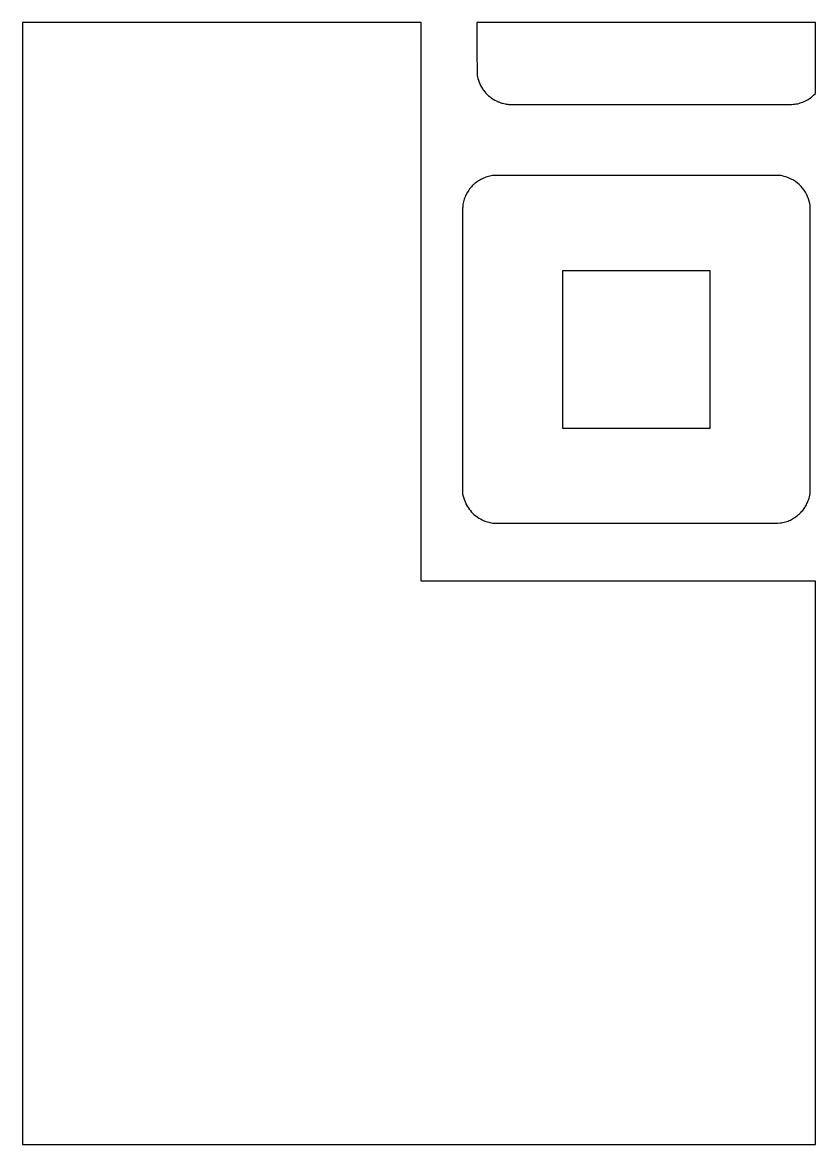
# Model space of a CAD drawing. Extents: x 0 to 2480, y 0 to 3508.
import ezdxf

# ---------------------------------------------------------------- set-up
doc = ezdxf.new("R2010")
doc.units = 0

msp = doc.modelspace()

# ---------------------------------------------------------------- linework, layer by layer
for points in [[(0, 1754), (0, 0), (1240, 0), (2480, 0), (2480, 880.5), (2480, 1761), (1863.5, 1761), (1247, 1761), (1247, 2634.5), (1247, 3508), (623.5, 3508), (0, 3508)], [(2149, 2486), (2149, 2239), (1919.5, 2239), (1690, 2239), (1690, 2486), (1690, 2733), (1919.5, 2733), (2149, 2733)]]:
    msp.add_lwpolyline(points, close=True)
for points in [[(1421.229735, 3425.25), (1421.535747, 3342.5), (1424.177013, 3332.881115, 0.051146), (1432.80638, 3310.645093, 0.05487), (1445.611513, 3291.186191, 0.054955), (1462.322555, 3275.003226, 0.051592), (1482.5, 3262.45245, 0.020432), (1491.832951, 3258.368252, 0.025479), (1500.812809, 3255.385472, 0.025296), (1510.103342, 3253.316031, 0.019658), (1520.373319, 3251.980898, 0.022474), (1541.166981, 3251.043981, 0.000027), (1964.888454, 3251.030423, 0.000028), (2388.424199, 3251.06336, 0.022045), (2409.611322, 3252.000783, 0.040569), (2427.506474, 3255.061403, 0.041428), (2444.54229, 3260.959336, 0.042049), (2460.137159, 3269.481892, 0.044667), (2473.75, 3280.34391), (2480, 3286.317015), (2480, 3397.158507), (2480, 3508), (1950.461862, 3508), (1420.923724, 3508)], [(1465.334137, 3028.523139, 0.040238), (1449.134471, 3024.205926, 0.037884), (1433.49055, 3017.283298, 0.037988), (1419.112484, 3008.102244, 0.041019), (1406.68128, 2997.061826, 0.034402), (1395.84768, 2984.037023, 0.039485), (1387.445944, 2970.212952, 0.039862), (1381.383488, 2955.358755, 0.036319), (1377.526134, 2939.262547, 0.039301), (1376.507355, 2927.16857, 0.000652), (1376.225611, 2859.673567, 0.000798), (1376.083592, 2748.156584, 0.00008), (1376.212293, 2481.5), (1376.5, 2033.5), (1379.199337, 2023.722651, 0.050501), (1387.894557, 2001.323445, 0.054324), (1400.737946, 1981.709289, 0.054792), (1417.393334, 1965.460654, 0.053008), (1437.357984, 1953.009213, 0.017332), (1445.913919, 1949.218413, 0.023901), (1453.850707, 1946.458881, 0.023962), (1461.998774, 1944.474351, 0.017556), (1471.193212, 1943.029365, 0.029618), (1480.932915, 1942.429069, 0.000149), (1578.618718, 1942.229916, 0.000496), (1711.709274, 1942.130309, 0.000129), (1926, 1942.237693, 0.000075), (2196.431334, 1942.483563, 0.000843), (2304.122656, 1942.779221, 0.000536), (2369.485857, 1943.138922, 0.061119), (2378, 1944.240451, 0.028115), (2394.132193, 1949.354085, 0.036188), (2408.230642, 1955.914435, 0.037332), (2420.88329, 1964.249305, 0.033299), (2432.680114, 1974.673432, 0.03388), (2441.910971, 1985.352521, 0.033538), (2449.649332, 1997.215403, 0.032471), (2455.941573, 2010.374362, 0.027832), (2460.852304, 2024.926228), (2463.5, 2034.5), (2463.5, 2484.5, 0.000094), (2463.453076, 2733.721652, 0.000674), (2463.245331, 2854.167136, 0.000288), (2462.957701, 2933.002918, 0.048481), (2462.095613, 2941.5, 0.067573), (2451.999826, 2970.694358, 0.071201), (2434.613216, 2995.568429, 0.070985), (2410.895029, 3014.625412, 0.066536), (2382.277349, 3026.800663), (2372.5, 3029.5), (1922.5, 3029.663609, 0.000104), (1684.017228, 3029.700714, 0.000611), (1558.788607, 3029.541231, 0.000217), (1473.69607, 3029.291993, 0.044192)]]:
    msp.add_lwpolyline(points, format="xyb", close=True)

doc.saveas('drawing.dxf')
